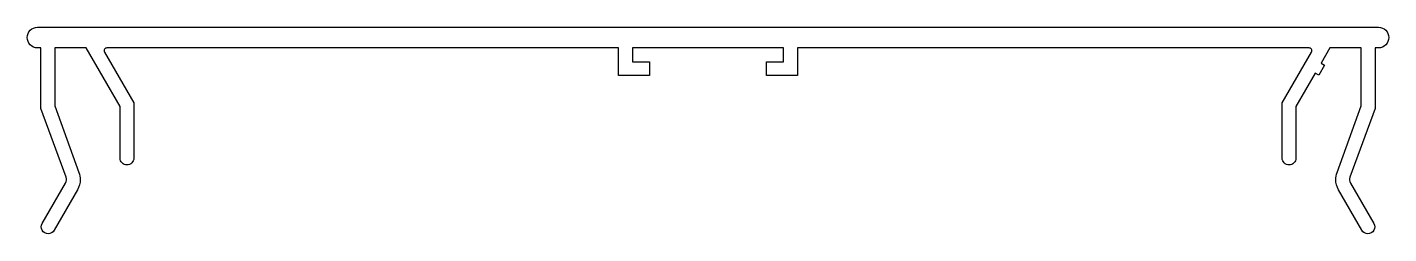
# Model space of a CAD drawing. Extents: x 890.2 to 989.2, y -46.5 to -31.5.
import ezdxf

# ---------------------------------------------------------------- set-up
doc = ezdxf.new("R2010")
doc.units = 0
doc.header["$LTSCALE"] = 15
doc.layers.add('1', color=7, linetype='CONTINUOUS')

msp = doc.modelspace()

# ---------------------------------------------------------------- linework, layer by layer
at = {"layer": '1'}
msp.add_lwpolyline([(933.21, -32.984), (895.997, -32.984, 0.57735), (895.824, -33.284), (897.96, -36.984), (897.96, -40.984, -0.414214), (897.46, -41.484, -0.414214), (896.96, -40.984), (896.96, -37.251), (894.496, -32.984), (892.21, -32.984), (892.21, -37.202), (893.97, -42.037, -0.087489), (894.06, -42.55, -0.131652), (893.859, -43.3), (892.165, -46.234, -0.267949), (891.732, -46.484, -0.57735), (891.299, -45.734), (892.993, -42.8, 0.221695), (893.03, -42.379), (891.21, -37.379), (891.21, -32.984), (890.96, -32.984, -0.414214), (890.21, -32.234, -0.414214), (890.96, -31.484), (988.46, -31.484, -0.414214), (989.21, -32.234, -0.414214), (988.46, -32.984), (988.21, -32.984), (988.21, -37.379), (986.39, -42.379, 0.221695), (986.427, -42.8), (988.121, -45.734, -0.57735), (987.688, -46.484, -0.267949), (987.255, -46.234), (985.561, -43.3, -0.131652), (985.36, -42.55, -0.087489), (985.45, -42.037), (987.21, -37.202), (987.21, -32.984), (984.924, -32.984), (984.287, -34.088), (984.546, -34.238), (984.121, -34.974), (983.862, -34.824), (982.46, -37.251), (982.46, -40.984, -0.414214), (981.96, -41.484, -0.414214), (981.46, -40.984), (981.46, -36.984), (983.596, -33.284, 0.57735), (983.423, -32.984), (946.21, -32.984), (946.21, -34.984), (943.96, -34.984), (943.96, -33.984), (945.21, -33.984), (945.21, -32.984), (934.21, -32.984), (934.21, -33.984), (935.46, -33.984), (935.46, -34.984), (933.21, -34.984)], format="xyb", close=True, dxfattribs=at)

doc.saveas('drawing.dxf')
